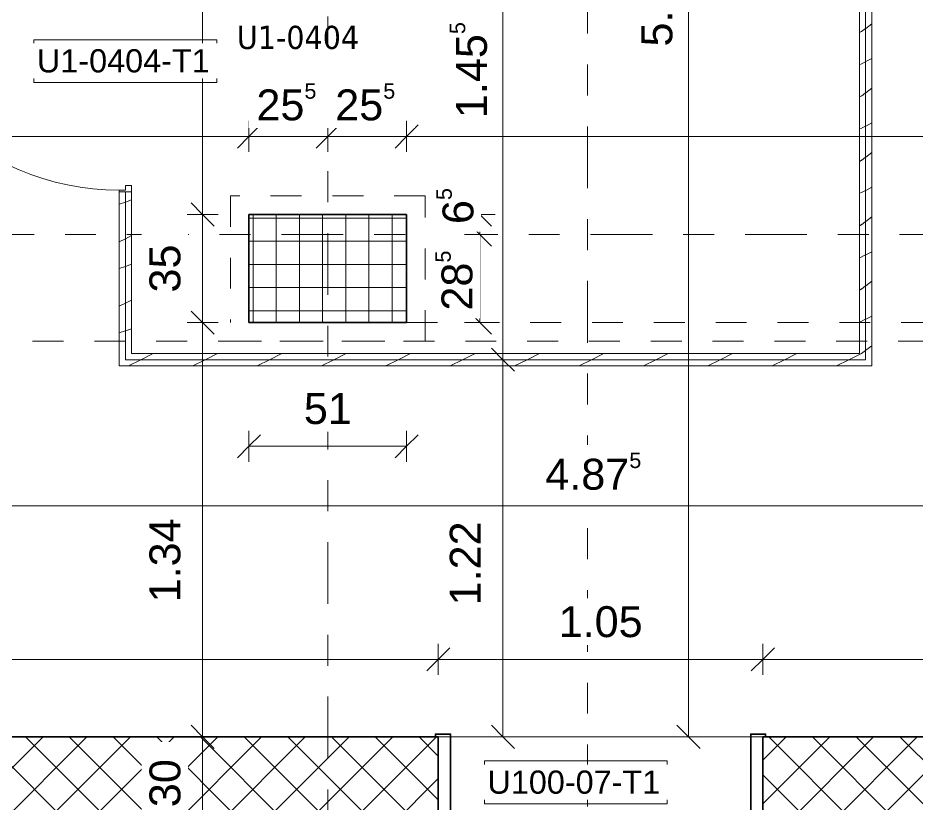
# Model space of a CAD drawing. Header units: metres. Extents: x -86 to 44, y -23 to 39.
# Drawn here: x 9.14 to 12.048, y 18.054 to 20.597 of the extents above; entities that cross this region are included whole.
import ezdxf

# ---------------------------------------------------------------- set-up
doc = ezdxf.new("R2010")
doc.units = ezdxf.units.M
for name, pattern in [('_Rasterlinie_', [0.375, 0.2, -0.05, 0.075, -0.05]), ('Grundrissdarstellung Sturz', [0.25, 0.15, -0.05, 0, -0.05]), ('Strichpunkt - Fein', [0.2, 0.1, -0.05, 0, -0.05])]:
    doc.linetypes.add(name, pattern=pattern)
for name, color, linetype, lineweight in [('A-____-____-DIMS', 7, 'Continuous', 5), ('A-____-____-DIMS-50', 7, 'Continuous', 5), ('A-AREA-____-IDEN', 7, 'Continuous', 5), ('A-DOOR-____-IDEN', 7, 'Continuous', 5), ('A-DOOR-____-OTLN', 7, 'Continuous', 9), ('A-DOOR-FRAM-MCUT', 7, 'Continuous', 9), ('A-DOOR-OPNG-OTLN', 7, 'Continuous', 9), ('A-FLOR-____-OTLN', 7, 'Continuous', 9), ('A-FLOR-____-OVHD', 7, 'Strichpunkt - Fein', 9), ('A-WALL-____-MCUT', 7, 'Continuous', 35), ('A-WALL-____-PATT', 7, 'Continuous', 35), ('A-WALL-FNSH-MCUT', 7, 'Continuous', 35), ('S-COLS-____-MCUT', 7, 'Continuous', 35), ('S-COLS-____-OTLN', 7, 'Continuous', 9), ('S-GRID-____-OTLN', 7, 'Continuous', 5)]:
    doc.layers.add(name, color=color, linetype=linetype, lineweight=lineweight)
doc.styles.add('Arial_1', font='arial.ttf', dxfattribs={"height": 0.1})
doc.styles.add('Arial_2', font='arial.ttf', dxfattribs={"height": 0.075})
doc.styles.add('Verdana_3', font='verdana.ttf', dxfattribs={"width": 0.9, "height": 0.075})
doc.dimstyles.new('Arial_2_00mm_fein_3', dxfattribs={"dimscale": 0.3048, "dimtxt": 0.102026, "dimasz": 0.246063, "dimexe": 0.164042, "dimexo": 0.0625, "dimgap": 0.123031, "dimtad": 1, "dimrnd": 0.005, "dimzin": 0, "dimdsep": 46, "dimtxsty": 'Arial_1', "dimblk1": 'OBLIQUE', "dimblk2": 'OBLIQUE', "dimsah": 1, "dimcen": 0.09, "dimazin": 0, "dimtfac": 1, "dimtdec": 4, "dimtix": 1, "dimtmove": 2, "dimatfit": 3, "dimfxl": 0.164042, "dimfxlon": 1, "dimtvp": 1, "dimtfill": 1, "dimtolj": 1, "dimtzin": 0, "dimarcsym": 2})
doc.dimstyles.new('SUB_Rohbau_fein', dxfattribs={"dimscale": 0.3048, "dimtxt": 0.102026, "dimasz": 0.246063, "dimexe": 0.164042, "dimexo": 0.0625, "dimgap": 0.123031, "dimtad": 1, "dimdec": 1, "dimlfac": 100, "dimrnd": 0.5, "dimdsep": 46, "dimtxsty": 'Arial_1', "dimblk1": 'OBLIQUE', "dimblk2": 'OBLIQUE', "dimsah": 1, "dimcen": 0.09, "dimazin": 0, "dimtfac": 1, "dimtdec": 4, "dimtix": 1, "dimtmove": 0, "dimatfit": 3, "dimfxl": 0.164042, "dimfxlon": 1, "dimtvp": 1, "dimtfill": 1, "dimtolj": 1, "dimtzin": 0, "dimarcsym": 2})
doc.dimstyles.new('SUB_Rohbau_fein_1', dxfattribs={"dimscale": 0.3048, "dimtxt": 0.102026, "dimasz": 0.246063, "dimexe": 0.164042, "dimexo": 0.0625, "dimgap": 0.123031, "dimtad": 1, "dimrnd": 0.005, "dimzin": 0, "dimdsep": 46, "dimtxsty": 'Arial_1', "dimblk1": 'OBLIQUE', "dimblk2": 'OBLIQUE', "dimsah": 1, "dimcen": 0.09, "dimazin": 0, "dimtfac": 1, "dimtdec": 4, "dimtix": 1, "dimtmove": 0, "dimatfit": 3, "dimfxl": 0.164042, "dimfxlon": 1, "dimtvp": 1, "dimtfill": 1, "dimtolj": 1, "dimtzin": 0, "dimarcsym": 2})
doc.dimstyles.new('SUB_Rohbau_fein_2', dxfattribs={"dimscale": 0.3048, "dimtxt": 0.102026, "dimasz": 0.246063, "dimexe": 0.164042, "dimexo": 0.0625, "dimgap": 0.123031, "dimtad": 1, "dimrnd": 0.005, "dimzin": 0, "dimdsep": 46, "dimtxsty": 'Arial_1', "dimblk1": 'OBLIQUE', "dimblk2": 'OBLIQUE', "dimsah": 1, "dimcen": 0.09, "dimazin": 0, "dimtfac": 1, "dimtdec": 4, "dimtix": 1, "dimtmove": 2, "dimatfit": 3, "dimfxl": 0.164042, "dimfxlon": 1, "dimtvp": 1, "dimtfill": 1, "dimtolj": 1, "dimtzin": 0, "dimarcsym": 2})
doc.dimstyles.new('SUB_Rohbau_fein_3', dxfattribs={"dimscale": 0.3048, "dimtxt": 0.102026, "dimasz": 0.246063, "dimexe": 0.164042, "dimexo": 0.0625, "dimgap": 0.123031, "dimtad": 1, "dimdec": 1, "dimlfac": 100, "dimrnd": 0.5, "dimdsep": 46, "dimtxsty": 'Arial_1', "dimblk1": 'OBLIQUE', "dimblk2": 'OBLIQUE', "dimsah": 1, "dimcen": 0.09, "dimazin": 0, "dimtfac": 1, "dimtdec": 4, "dimtix": 1, "dimtmove": 2, "dimatfit": 3, "dimfxl": 0.164042, "dimfxlon": 1, "dimtvp": 1, "dimtfill": 1, "dimtolj": 1, "dimtzin": 0, "dimarcsym": 2})
doc.dimstyles.new('SUB_Rohbau_fein_8', dxfattribs={"dimscale": 0.3048, "dimtxt": 0.102026, "dimasz": 0.246063, "dimexe": 0.164042, "dimexo": 0.0625, "dimgap": 0.123031, "dimtad": 1, "dimdec": 1, "dimlfac": 100, "dimrnd": 0.5, "dimdsep": 46, "dimtxsty": 'Arial_1', "dimblk1": 'OBLIQUE', "dimblk2": 'OBLIQUE', "dimsah": 1, "dimcen": 0.09, "dimazin": 0, "dimtfac": 1, "dimtdec": 4, "dimtix": 1, "dimtmove": 0, "dimatfit": 3, "dimfxl": 0.164042, "dimfxlon": 1, "dimtvp": 1, "dimtfill": 1, "dimtolj": 1, "dimtzin": 0, "dimarcsym": 2})
doc.dimstyles.new('SUB_Rohbau_fein_9', dxfattribs={"dimscale": 0.3048, "dimtxt": 0.102026, "dimasz": 0.246063, "dimexe": 0.164042, "dimexo": 0.0625, "dimgap": 0.123031, "dimtad": 1, "dimrnd": 0.005, "dimzin": 0, "dimdsep": 46, "dimtxsty": 'Arial_1', "dimblk1": 'OBLIQUE', "dimblk2": 'OBLIQUE', "dimsah": 1, "dimcen": 0.09, "dimazin": 0, "dimtfac": 1, "dimtdec": 4, "dimtix": 1, "dimtmove": 0, "dimatfit": 3, "dimfxl": 0.164042, "dimfxlon": 1, "dimtvp": 1, "dimtfill": 1, "dimtolj": 1, "dimtzin": 0, "dimarcsym": 2})
pattern_1 = [(216.87, (0.0833, 0.20825), (0.624749256, 0.416501116), [0.10412, -0.93712]), (206.565, (0.20825, 0.14578), (-0.20825414, -0.2082493), [0.23283, -0.23283]), (198.435, (0.20825, 0.04165), (-0.41650024, -0.20824584), [0.13171, -0.52684])]

# ---------------------------------------------------------------- blocks, each defined once
blk = doc.blocks.new('TU DF 1 - Rahmenstock - stumpf einschlagend - 800x1900 Kellerabteil-41621819--01_UG_OK_FFB_AF')
at = {"layer": 'A-DOOR-FRAM-MCUT', "color": 253, "true_color": 0x999999}
for p, q in [((-0.415, 0.02), (-0.42, 0.02)), ((-0.42, 0.02), (-0.42, -0.02)), ((-0.415, 0), (-0.415, 0.02)), ((-0.4, 0), (-0.415, 0)), ((-0.4, -0.02), (-0.4, 0)), ((0.415, 0), (0.4, 0)), ((0.4, 0), (0.4, -0.02)), ((0.42, 0.02), (0.415, 0.02)), ((0.415, 0.02), (0.415, 0)), ((0.42, -0.02), (0.42, 0.02)), ((-0.42, -0.02), (-0.4, -0.02)), ((0.4, -0.02), (0.42, -0.02))]:
    blk.add_line(p, q, dxfattribs=at)
at = {"layer": 'A-DOOR-OPNG-OTLN', "color": 253, "true_color": 0x999999}
blk.add_line((0.415, 0.02), (0.415, 0.85), dxfattribs=at)
blk.add_arc((0.415, 0.02), 0.83, 90, 180, dxfattribs=at)
blk = doc.blocks.new('TU DF 1 - Stahlzarge - stumpf einschlagend - ML - 1050 x 2140 - EI30-V87--01_UG_OK_FFB_AF')
at = {"layer": 'A-DOOR-____-OTLN', "linetype": 'Grundrissdarstellung Sturz'}
for p, q in [((-0.525, 0.15), (0.525, 0.15)), ((-0.525, -0.15), (0.525, -0.15))]:
    blk.add_line(p, q, dxfattribs=at)
at = {"layer": 'A-DOOR-FRAM-MCUT'}
for p, q in [((-0.5, 0.16), (-0.535, 0.16)), ((-0.535, 0.16), (-0.535, 0.15)), ((-0.535, 0.15), (-0.533, 0.15)), ((-0.533, 0.15), (-0.533, 0.158)), ((-0.533, 0.158), (-0.502, 0.158)), ((-0.502, 0.158), (-0.502, 0.108)), ((-0.5, 0.11), (-0.5, 0.16)), ((0.535, 0.16), (0.5, 0.16)), ((0.5, 0.16), (0.5, 0.11)), ((0.502, 0.108), (0.502, 0.158)), ((0.502, 0.158), (0.533, 0.158)), ((0.533, 0.158), (0.533, 0.15)), ((0.533, 0.15), (0.535, 0.15)), ((0.535, 0.15), (0.535, 0.16)), ((-0.502, 0.108), (-0.487, 0.108)), ((-0.485, 0.11), (-0.5, 0.11)), ((-0.487, 0.108), (-0.487, -0.158)), ((-0.485, -0.16), (-0.485, 0.11)), ((0.5, 0.11), (0.485, 0.11)), ((0.485, 0.11), (0.485, -0.16)), ((0.487, -0.158), (0.487, 0.108)), ((0.487, 0.108), (0.502, 0.108)), ((-0.533, -0.15), (-0.535, -0.15)), ((-0.535, -0.15), (-0.535, -0.16)), ((-0.535, -0.16), (-0.485, -0.16)), ((-0.533, -0.158), (-0.533, -0.15)), ((-0.487, -0.158), (-0.533, -0.158)), ((0.485, -0.16), (0.535, -0.16)), ((0.533, -0.158), (0.487, -0.158)), ((0.535, -0.15), (0.533, -0.15)), ((0.533, -0.15), (0.533, -0.158)), ((0.535, -0.16), (0.535, -0.15))]:
    blk.add_line(p, q, dxfattribs=at)
at = {"layer": 'A-DOOR-OPNG-OTLN'}
blk.add_line((0.5, 0.16), (0.5, 1.16), dxfattribs=at)
blk.add_arc((0.5, 0.16), 1, 90, 180, dxfattribs=at)
blk = doc.blocks.new('DIMBLOCK279--01_UG_OK_FFB_AF')
at = {"layer": 'A-____-____-DIMS-50'}
for p, q in [((5.727, 18.5221), (5.727, 18.5721)), ((5.727, 18.5221), (5.7645, 18.5596)), ((10.4995, 18.5221), (10.4995, 18.5721)), ((10.4995, 18.5221), (10.537, 18.5596)), ((5.727, 18.5221), (5.6895, 18.4846)), ((5.727, 18.5221), (10.4995, 18.5221)), ((5.727, 18.5221), (5.727, 18.4721)), ((10.4995, 18.5221), (10.462, 18.4846)), ((10.4995, 18.5221), (10.4995, 18.4721))]:
    blk.add_line(p, q, dxfattribs=at)
at = {"layer": 'A-____-____-DIMS-50', "color": 0, "insert": (7.9515, 18.6942), "char_height": 0.1, "width": 0.388091, "attachment_point": 1, "line_spacing_factor": 0.941778, "style": 'Arial_1', "bg_fill": 3, "box_fill_scale": 1.25, "bg_fill_color": 256, "bg_fill_true_color": 13158600, "bg_fill_transparency": 0}
blk.add_mtext('4.77\\A2\\H0.5x;\\S5^  ;\\H2x;', dxfattribs=at)
blk = doc.blocks.new('_Oblique')
at = {"color": 0, "linetype": 'ByBlock', "lineweight": -2}
blk.add_line((-0.5, -0.5), (0.5, 0.5), dxfattribs=at)
blk = doc.blocks.new('DIMBLOCK280--01_UG_OK_FFB_AF')
at = {"layer": 'A-____-____-DIMS-50'}
for p, q in [((10.4995, 18.5221), (10.4995, 18.5721)), ((10.4995, 18.5221), (10.537, 18.5596)), ((11.5495, 18.5221), (11.5495, 18.5721)), ((11.5495, 18.5221), (11.587, 18.5596)), ((10.4995, 18.5221), (10.462, 18.4846)), ((10.4995, 18.5221), (11.5495, 18.5221)), ((10.4995, 18.5221), (10.4995, 18.4721)), ((11.5495, 18.5221), (11.512, 18.4846)), ((11.5495, 18.5221), (11.5495, 18.4721))]:
    blk.add_line(p, q, dxfattribs=at)
at = {"layer": 'A-____-____-DIMS-50', "color": 0, "insert": (10.8888, 18.6942), "char_height": 0.1, "width": 0.325653, "attachment_point": 1, "line_spacing_factor": 0.941778, "style": 'Arial_1', "bg_fill": 3, "box_fill_scale": 1.25, "bg_fill_color": 256, "bg_fill_true_color": 13158600, "bg_fill_transparency": 0}
blk.add_mtext('1.05', dxfattribs=at)
blk = doc.blocks.new('DIMBLOCK281--01_UG_OK_FFB_AF')
at = {"layer": 'A-____-____-DIMS-50'}
for p, q in [((11.5495, 18.5221), (11.5495, 18.5721)), ((11.5495, 18.5221), (11.587, 18.5596)), ((16.322, 18.5221), (16.322, 18.5721)), ((16.322, 18.5221), (16.3595, 18.5596)), ((11.5495, 18.5221), (11.512, 18.4846)), ((11.5495, 18.5221), (16.322, 18.5221)), ((11.5495, 18.5221), (11.5495, 18.4721)), ((16.322, 18.5221), (16.2845, 18.4846)), ((16.322, 18.5221), (16.322, 18.4721))]:
    blk.add_line(p, q, dxfattribs=at)
at = {"layer": 'A-____-____-DIMS-50', "color": 0, "insert": (13.774, 18.6942), "char_height": 0.1, "width": 0.388091, "attachment_point": 1, "line_spacing_factor": 0.941778, "style": 'Arial_1', "bg_fill": 3, "box_fill_scale": 1.25, "bg_fill_color": 256, "bg_fill_true_color": 13158600, "bg_fill_transparency": 0}
blk.add_mtext('4.77\\A2\\H0.5x;\\S5^  ;\\H2x;', dxfattribs=at)
blk = doc.blocks.new('DIMBLOCK348--01_UG_OK_FFB_AF')
at = {"layer": 'A-____-____-DIMS-50'}
for p, q in [((11.3087, 23.3666), (11.2712, 23.4041)), ((11.3087, 23.3666), (11.2587, 23.3666)), ((11.3087, 23.3666), (11.3087, 18.2716)), ((11.3087, 23.3666), (11.3462, 23.3291)), ((11.3087, 23.3666), (11.3587, 23.3666)), ((11.3087, 18.2716), (11.2712, 18.3091)), ((11.3087, 18.2716), (11.2587, 18.2716)), ((11.3087, 18.2716), (11.3462, 18.2341)), ((11.3087, 18.2716), (11.3587, 18.2716))]:
    blk.add_line(p, q, dxfattribs=at)
at = {"layer": 'A-____-____-DIMS-50', "color": 0, "insert": (11.1367, 20.5049), "char_height": 0.1, "width": 0.388091, "attachment_point": 1, "rotation": 90, "line_spacing_factor": 0.941778, "style": 'Arial_1', "bg_fill": 3, "box_fill_scale": 1.25, "bg_fill_color": 256, "bg_fill_true_color": 13158600, "bg_fill_transparency": 0}
blk.add_mtext('5.09\\A2\\H0.5x;\\S5^  ;\\H2x;', dxfattribs=at)
blk = doc.blocks.new('DIMBLOCK349--01_UG_OK_FFB_AF')
at = {"layer": 'A-____-____-DIMS-50'}
for p, q in [((5.727, 20.2141), (5.727, 20.2641)), ((5.727, 20.2141), (5.7645, 20.2516)), ((9.887, 20.2141), (9.887, 20.2641)), ((9.887, 20.2141), (9.9245, 20.2516)), ((5.727, 20.2141), (5.6895, 20.1766)), ((5.727, 20.2141), (9.887, 20.2141)), ((5.727, 20.2141), (5.727, 20.1641)), ((9.887, 20.2141), (9.8495, 20.1766)), ((9.887, 20.2141), (9.887, 20.1641))]:
    blk.add_line(p, q, dxfattribs=at)
at = {"layer": 'A-____-____-DIMS-50', "color": 0, "insert": (7.8217, 20.3861), "char_height": 0.1, "width": 0.325653, "attachment_point": 1, "line_spacing_factor": 0.941778, "style": 'Arial_1', "bg_fill": 3, "box_fill_scale": 1.25, "bg_fill_color": 256, "bg_fill_true_color": 13158600, "bg_fill_transparency": 0}
blk.add_mtext('4.16', dxfattribs=at)
blk = doc.blocks.new('DIMBLOCK350--01_UG_OK_FFB_AF')
at = {"layer": 'A-____-____-DIMS-50'}
for p, q in [((9.887, 20.2141), (9.887, 20.2641)), ((9.887, 20.2141), (9.9245, 20.2516)), ((10.142, 20.2141), (10.142, 20.2641)), ((10.142, 20.2141), (10.1795, 20.2516)), ((9.887, 20.2141), (9.8495, 20.1766)), ((9.887, 20.2141), (10.142, 20.2141)), ((9.887, 20.2141), (9.887, 20.1641)), ((10.142, 20.2141), (10.1045, 20.1766)), ((10.142, 20.2141), (10.142, 20.1641))]:
    blk.add_line(p, q, dxfattribs=at)
at = {"layer": 'A-____-____-DIMS-50', "color": 0, "insert": (9.9109, 20.3861), "char_height": 0.1, "width": 0.248525, "attachment_point": 1, "line_spacing_factor": 0.941778, "style": 'Arial_1', "bg_fill": 3, "box_fill_scale": 1.25, "bg_fill_color": 256, "bg_fill_true_color": 13158600, "bg_fill_transparency": 0}
blk.add_mtext('25\\A2\\H0.5x;\\S5^  ;\\H2x;', dxfattribs=at)
blk = doc.blocks.new('DIMBLOCK351--01_UG_OK_FFB_AF')
at = {"layer": 'A-____-____-DIMS-50'}
for p, q in [((10.142, 20.2141), (10.142, 20.2641)), ((10.142, 20.2141), (10.1795, 20.2516)), ((10.397, 20.2141), (10.397, 20.2641)), ((10.397, 20.2141), (10.4345, 20.2516)), ((10.142, 20.2141), (10.1045, 20.1766)), ((10.142, 20.2141), (10.397, 20.2141)), ((10.142, 20.2141), (10.142, 20.1641)), ((10.397, 20.2141), (10.3595, 20.1766)), ((10.397, 20.2141), (10.397, 20.1641))]:
    blk.add_line(p, q, dxfattribs=at)
at = {"layer": 'A-____-____-DIMS-50', "color": 0, "insert": (10.1659, 20.3861), "char_height": 0.1, "width": 0.248525, "attachment_point": 1, "line_spacing_factor": 0.941778, "style": 'Arial_1', "bg_fill": 3, "box_fill_scale": 1.25, "bg_fill_color": 256, "bg_fill_true_color": 13158600, "bg_fill_transparency": 0}
blk.add_mtext('25\\A2\\H0.5x;\\S5^  ;\\H2x;', dxfattribs=at)
blk = doc.blocks.new('DIMBLOCK352--01_UG_OK_FFB_AF')
at = {"layer": 'A-____-____-DIMS-50'}
for p, q in [((10.397, 20.2141), (10.397, 20.2641)), ((10.397, 20.2141), (10.4345, 20.2516)), ((14.487, 20.2141), (14.487, 20.2641)), ((14.487, 20.2141), (14.5245, 20.2516)), ((10.397, 20.2141), (10.3595, 20.1766)), ((10.397, 20.2141), (14.487, 20.2141)), ((10.397, 20.2141), (10.397, 20.1641)), ((14.487, 20.2141), (14.4495, 20.1766)), ((14.487, 20.2141), (14.487, 20.1641))]:
    blk.add_line(p, q, dxfattribs=at)
at = {"layer": 'A-____-____-DIMS-50', "color": 0, "insert": (12.3063, 20.3861), "char_height": 0.1, "width": 0.325653, "attachment_point": 1, "line_spacing_factor": 0.941778, "style": 'Arial_1', "bg_fill": 3, "box_fill_scale": 1.25, "bg_fill_color": 256, "bg_fill_true_color": 13158600, "bg_fill_transparency": 0}
blk.add_mtext('4.09', dxfattribs=at)
blk = doc.blocks.new('DIMBLOCK1581--01_UG_OK_FFB_AF')
at = {"layer": 'A-____-____-DIMS-50'}
for p, q in [((10.7087, 20.9453), (10.6712, 20.9828)), ((10.7087, 20.9453), (10.6587, 20.9453)), ((10.7087, 20.9453), (10.7087, 19.4916)), ((10.7087, 20.9453), (10.7462, 20.9078)), ((10.7087, 20.9453), (10.7587, 20.9453)), ((10.7087, 19.4916), (10.6712, 19.5291)), ((10.7087, 19.4916), (10.6587, 19.4916)), ((10.7087, 19.4916), (10.7462, 19.4541)), ((10.7087, 19.4916), (10.7587, 19.4916))]:
    blk.add_line(p, q, dxfattribs=at)
at = {"layer": 'A-____-____-DIMS-50', "color": 0, "insert": (10.5367, 20.2732), "char_height": 0.1, "width": 0.388091, "attachment_point": 1, "rotation": 90, "line_spacing_factor": 0.941778, "style": 'Arial_1', "bg_fill": 3, "box_fill_scale": 1.25, "bg_fill_color": 256, "bg_fill_true_color": 13158600, "bg_fill_transparency": 0}
blk.add_mtext('1.45\\A2\\H0.5x;\\S5^  ;\\H2x;', dxfattribs=at)
blk = doc.blocks.new('DIMBLOCK1582--01_UG_OK_FFB_AF')
at = {"layer": 'A-____-____-DIMS-50'}
for p, q in [((10.7087, 19.4916), (10.6712, 19.5291)), ((10.7087, 19.4916), (10.6587, 19.4916)), ((10.7087, 19.4916), (10.7087, 18.2716)), ((10.7087, 19.4916), (10.7462, 19.4541)), ((10.7087, 19.4916), (10.7587, 19.4916)), ((10.7087, 18.2716), (10.6712, 18.3091)), ((10.7087, 18.2716), (10.6587, 18.2716)), ((10.7087, 18.2716), (10.7462, 18.2341)), ((10.7087, 18.2716), (10.7587, 18.2716))]:
    blk.add_line(p, q, dxfattribs=at)
at = {"layer": 'A-____-____-DIMS-50', "color": 0, "insert": (10.5367, 18.6967), "char_height": 0.1, "width": 0.325653, "attachment_point": 1, "rotation": 90, "line_spacing_factor": 0.941778, "style": 'Arial_1', "bg_fill": 3, "box_fill_scale": 1.25, "bg_fill_color": 256, "bg_fill_true_color": 13158600, "bg_fill_transparency": 0}
blk.add_mtext('1.22', dxfattribs=at)
blk = doc.blocks.new('DIMBLOCK1586--01_UG_OK_FFB_AF')
at = {"layer": 'A-____-____-DIMS-50'}
for p, q in [((9.737, 18.2716), (9.6995, 18.3091)), ((9.737, 18.2716), (9.687, 18.2716)), ((9.737, 17.9716), (9.737, 18.2716)), ((9.737, 18.2716), (9.7745, 18.2341)), ((9.737, 18.2716), (9.787, 18.2716)), ((9.737, 17.9716), (9.6995, 18.0091)), ((9.737, 17.9716), (9.687, 17.9716)), ((9.737, 17.9716), (9.7745, 17.9341)), ((9.737, 17.9716), (9.787, 17.9716))]:
    blk.add_line(p, q, dxfattribs=at)
at = {"layer": 'A-____-____-DIMS-50', "color": 0, "insert": (9.565, 18.044), "char_height": 0.1, "width": 0.186088, "attachment_point": 1, "rotation": 90, "line_spacing_factor": 0.941778, "style": 'Arial_1', "bg_fill": 3, "box_fill_scale": 1.25, "bg_fill_color": 256, "bg_fill_true_color": 13158600, "bg_fill_transparency": 0}
blk.add_mtext('30', dxfattribs=at)
blk = doc.blocks.new('DIMBLOCK1587--01_UG_OK_FFB_AF')
at = {"layer": 'A-____-____-DIMS-50'}
for p, q in [((9.737, 19.6116), (9.6995, 19.6491)), ((9.737, 19.6116), (9.687, 19.6116)), ((9.737, 18.2716), (9.737, 19.6116)), ((9.737, 19.6116), (9.7745, 19.5741)), ((9.737, 19.6116), (9.787, 19.6116)), ((9.737, 18.2716), (9.6995, 18.3091)), ((9.737, 18.2716), (9.687, 18.2716)), ((9.737, 18.2716), (9.7745, 18.2341)), ((9.737, 18.2716), (9.787, 18.2716))]:
    blk.add_line(p, q, dxfattribs=at)
at = {"layer": 'A-____-____-DIMS-50', "color": 0, "insert": (9.565, 18.7065), "char_height": 0.1, "width": 0.325653, "attachment_point": 1, "rotation": 90, "line_spacing_factor": 0.941778, "style": 'Arial_1', "bg_fill": 3, "box_fill_scale": 1.25, "bg_fill_color": 256, "bg_fill_true_color": 13158600, "bg_fill_transparency": 0}
blk.add_mtext('1.34', dxfattribs=at)
blk = doc.blocks.new('DIMBLOCK1588--01_UG_OK_FFB_AF')
at = {"layer": 'A-____-____-DIMS-50'}
for p, q in [((9.737, 19.9616), (9.6995, 19.9991)), ((9.737, 19.9616), (9.687, 19.9616)), ((9.737, 19.6116), (9.737, 19.9616)), ((9.737, 19.9616), (9.7745, 19.9241)), ((9.737, 19.9616), (9.787, 19.9616)), ((9.737, 19.6116), (9.6995, 19.6491)), ((9.737, 19.6116), (9.687, 19.6116)), ((9.737, 19.6116), (9.7745, 19.5741)), ((9.737, 19.6116), (9.787, 19.6116))]:
    blk.add_line(p, q, dxfattribs=at)
at = {"layer": 'A-____-____-DIMS-50', "color": 0, "insert": (9.565, 19.709), "char_height": 0.1, "width": 0.186088, "attachment_point": 1, "rotation": 90, "line_spacing_factor": 0.941778, "style": 'Arial_1', "bg_fill": 3, "box_fill_scale": 1.25, "bg_fill_color": 256, "bg_fill_true_color": 13158600, "bg_fill_transparency": 0}
blk.add_mtext('35', dxfattribs=at)
blk = doc.blocks.new('DIMBLOCK1589--01_UG_OK_FFB_AF')
at = {"layer": 'A-____-____-DIMS-50'}
for p, q in [((9.737, 31.1016), (9.6995, 31.1391)), ((9.737, 31.1016), (9.687, 31.1016)), ((9.737, 19.9616), (9.737, 31.1016)), ((9.737, 31.1016), (9.7745, 31.0641)), ((9.737, 31.1016), (9.787, 31.1016)), ((9.737, 19.9616), (9.6995, 19.9991)), ((9.737, 19.9616), (9.687, 19.9616)), ((9.737, 19.9616), (9.7745, 19.9241)), ((9.737, 19.9616), (9.787, 19.9616))]:
    blk.add_line(p, q, dxfattribs=at)
at = {"layer": 'A-____-____-DIMS-50', "color": 0, "insert": (9.565, 25.3571), "char_height": 0.1, "width": 0.418697, "attachment_point": 1, "rotation": 90, "line_spacing_factor": 0.941778, "style": 'Arial_1', "bg_fill": 3, "box_fill_scale": 1.25, "bg_fill_color": 256, "bg_fill_true_color": 13158600, "bg_fill_transparency": 0}
blk.add_mtext('11.14', dxfattribs=at)
blk = doc.blocks.new('DIMBLOCK1609--01_UG_OK_FFB_AF')
at = {"layer": 'A-____-____-DIMS-50'}
for p, q in [((8.247, 19.0192), (8.247, 19.0692)), ((8.247, 19.0192), (8.2845, 19.0567)), ((13.122, 19.0192), (13.122, 19.0692)), ((13.122, 19.0192), (13.1595, 19.0567)), ((8.247, 19.0192), (8.2095, 18.9817)), ((13.122, 19.0192), (8.247, 19.0192)), ((8.247, 19.0192), (8.247, 18.9692)), ((13.122, 19.0192), (13.0845, 18.9817)), ((13.122, 19.0192), (13.122, 18.9692))]:
    blk.add_line(p, q, dxfattribs=at)
at = {"layer": 'A-____-____-DIMS-50', "color": 0, "insert": (10.8455, 19.1912), "char_height": 0.1, "width": 0.388091, "attachment_point": 1, "line_spacing_factor": 0.941778, "style": 'Arial_1', "bg_fill": 3, "box_fill_scale": 1.25, "bg_fill_color": 256, "bg_fill_true_color": 13158600, "bg_fill_transparency": 0}
blk.add_mtext('4.87\\A2\\H0.5x;\\S5^  ;\\H2x;', dxfattribs=at)
blk = doc.blocks.new('DIMBLOCK1964--01_UG_OK_FFB_AF')
at = {"layer": 'A-____-____-DIMS-50'}
for p, q in [((9.887, 19.2116), (9.887, 19.2616)), ((10.397, 19.2116), (10.397, 19.2616)), ((9.887, 19.2116), (9.9245, 19.2491)), ((10.397, 19.2116), (10.4345, 19.2491)), ((9.887, 19.2116), (9.8495, 19.1741)), ((9.887, 19.2116), (10.397, 19.2116)), ((9.887, 19.2116), (9.887, 19.1616)), ((10.397, 19.2116), (10.3595, 19.1741)), ((10.397, 19.2116), (10.397, 19.1616))]:
    blk.add_line(p, q, dxfattribs=at)
at = {"layer": 'A-____-____-DIMS-50', "color": 0, "insert": (10.0644, 19.3836), "char_height": 0.1, "width": 0.186088, "attachment_point": 1, "line_spacing_factor": 0.941778, "style": 'Arial_1', "bg_fill": 3, "box_fill_scale": 1.25, "bg_fill_color": 256, "bg_fill_true_color": 13158600, "bg_fill_transparency": 0}
blk.add_mtext('51', dxfattribs=at)
blk = doc.blocks.new('DIMBLOCK1965--01_UG_OK_FFB_AF')
at = {"layer": 'A-____-____-DIMS-50'}
for p, q in [((10.6337, 19.8966), (10.5962, 19.9341)), ((10.6337, 19.8966), (10.5837, 19.8966)), ((10.6337, 19.6116), (10.6337, 19.8966)), ((10.6337, 19.8966), (10.6712, 19.8591)), ((10.6337, 19.8966), (10.6837, 19.8966)), ((10.6337, 19.6116), (10.5962, 19.6491)), ((10.6337, 19.6116), (10.5837, 19.6116)), ((10.6337, 19.6116), (10.6712, 19.5741)), ((10.6337, 19.6116), (10.6837, 19.6116))]:
    blk.add_line(p, q, dxfattribs=at)
at = {"layer": 'A-____-____-DIMS-50', "color": 0, "insert": (10.4898, 19.6505), "char_height": 0.1, "width": 0.248525, "attachment_point": 1, "rotation": 90, "line_spacing_factor": 0.941778, "style": 'Arial_1', "bg_fill": 3, "box_fill_scale": 1.25, "bg_fill_color": 256, "bg_fill_true_color": 13158600, "bg_fill_transparency": 0}
blk.add_mtext('28\\A2\\H0.5x;\\S5^  ;\\H2x;', dxfattribs=at)
blk = doc.blocks.new('DIMBLOCK1966--01_UG_OK_FFB_AF')
at = {"layer": 'A-____-____-DIMS-50'}
for p, q in [((10.6337, 19.9616), (10.5962, 19.9991)), ((10.6337, 19.9616), (10.5837, 19.9616)), ((10.6337, 19.8966), (10.6337, 19.9616)), ((10.6337, 19.9616), (10.6712, 19.9241)), ((10.6337, 19.9616), (10.6837, 19.9616)), ((10.6337, 19.8966), (10.5962, 19.9341)), ((10.6337, 19.8966), (10.5837, 19.8966)), ((10.6337, 19.8966), (10.6712, 19.8591)), ((10.6337, 19.8966), (10.6837, 19.8966))]:
    blk.add_line(p, q, dxfattribs=at)
at = {"layer": 'A-____-____-DIMS-50', "color": 0, "insert": (10.4931, 19.9304), "char_height": 0.1, "width": 0.155481, "attachment_point": 1, "rotation": 90, "line_spacing_factor": 0.941778, "style": 'Arial_1', "bg_fill": 3, "box_fill_scale": 1.25, "bg_fill_color": 256, "bg_fill_true_color": 13158600, "bg_fill_transparency": 0}
blk.add_mtext('6\\A2\\H0.5x;\\S5^  ;\\H2x;', dxfattribs=at)

msp = doc.modelspace()

# ---------------------------------------------------------------- hatches: boundary and pattern name
at = {"layer": 'A-WALL-____-PATT', "lineweight": 9, "true_color": 0xc3b7ad}
h = msp.add_hatch(dxfattribs=at)
h.set_pattern_fill('FP_4', color=9, style=0, pattern_type=2)
h.set_pattern_definition(pattern_1)
h.paths.add_polyline_path([(9.487, 19.4716), (9.487, 20.0353), (9.467, 20.0353), (9.467, 19.4716)])
h.paths.add_polyline_path([(9.487, 20.8753), (9.487, 21.4891), (9.467, 21.4891), (9.467, 20.8753)])
h.paths.add_polyline_path([(9.467, 22.3291), (9.487, 22.3291), (9.487, 22.9428), (9.467, 22.9428), (9.467, 22.3791)])
h.paths.add_polyline_path([(9.487, 23.7828), (9.487, 24.3966), (9.467, 24.3966), (9.467, 23.7828)])
h.paths.add_polyline_path([(9.467, 25.2366), (9.487, 25.2366), (9.487, 25.8503), (9.467, 25.8503), (9.467, 25.3066)])
h.paths.add_polyline_path([(9.467, 26.6903), (9.487, 26.6903), (9.487, 27.3041), (9.467, 27.3041), (9.467, 26.7403)])
h.paths.add_polyline_path([(9.467, 28.1441), (9.487, 28.1441), (9.487, 28.7578), (9.467, 28.7578), (9.467, 28.2141)])
h.paths.add_polyline_path([(9.487, 29.5978), (9.487, 30.2116), (9.467, 30.2116), (9.467, 29.5978)])
h.paths.add_polyline_path([(9.467, 31.0516), (9.487, 31.0516), (9.487, 31.1016), (9.467, 31.1016), (9.467, 31.0524)])
h = msp.add_hatch(dxfattribs=at)
h.set_pattern_fill('FP_4', color=9, style=0, pattern_type=2)
h.set_pattern_definition(pattern_1)
h.paths.add_polyline_path([(9.487, 19.4916), (9.507, 19.4916), (9.507, 20.0353), (9.487, 20.0353), (9.487, 19.5116)])
h.paths.add_polyline_path([(9.487, 20.8753), (9.507, 20.8753), (9.507, 21.4891), (9.487, 21.4891), (9.487, 20.9253)])
h.paths.add_polyline_path([(9.507, 22.3291), (9.507, 22.9428), (9.487, 22.9428), (9.487, 22.3291)])
h.paths.add_polyline_path([(9.487, 23.7828), (9.507, 23.7828), (9.507, 24.3966), (9.487, 24.3966), (9.487, 23.8328)])
h.paths.add_polyline_path([(9.487, 25.2366), (9.507, 25.2366), (9.507, 25.8503), (9.487, 25.8503), (9.487, 25.3066)])
h.paths.add_polyline_path([(9.487, 26.6903), (9.507, 26.6903), (9.507, 27.3041), (9.487, 27.3041), (9.487, 26.7403)])
h.paths.add_polyline_path([(9.507, 28.1441), (9.507, 28.7578), (9.487, 28.7578), (9.487, 28.1441)])
h.paths.add_polyline_path([(9.507, 29.5978), (9.507, 30.2116), (9.487, 30.2116), (9.487, 29.5978)])
h.paths.add_polyline_path([(9.507, 31.0516), (9.507, 31.1016), (9.487, 31.1012), (9.487, 31.0516)])
h = msp.add_hatch(dxfattribs=at)
h.set_pattern_fill('FP_4', color=9, style=0, pattern_type=2)
h.set_pattern_definition(pattern_1)
h.paths.add_polyline_path([(11.862, 19.4916), (11.882, 19.4916), (11.882, 23.3666), (11.862, 23.3666), (11.862, 19.5116)])
h.paths.add_polyline_path([(11.882, 27.2916), (11.882, 31.1016), (11.862, 31.1016), (11.862, 27.2916)])
h = msp.add_hatch(dxfattribs=at)
h.set_pattern_fill('FP_4', color=9, style=0, pattern_type=2)
h.set_pattern_definition(pattern_1)
h.paths.add_polyline_path([(11.8823, 19.4716), (11.902, 19.4716), (11.902, 23.3666), (11.882, 23.3666), (11.8823, 19.4716)])
h.paths.add_polyline_path([(11.882, 27.2916), (11.902, 27.2916), (11.902, 31.1016), (11.882, 31.1016), (11.882, 27.4792)])
h = msp.add_hatch(dxfattribs=at)
h.set_pattern_fill('FP_4', color=9, style=0, pattern_type=2)
h.set_pattern_definition(pattern_1)
h.paths.add_polyline_path([(11.016, 19.4716), (11.882, 19.4716), (11.882, 19.4916), (9.487, 19.4916), (9.487, 19.4716), (10.397, 19.4716)])
h = msp.add_hatch(dxfattribs=at)
h.set_pattern_fill('FP_4', color=9, style=0, pattern_type=2)
h.set_pattern_definition(pattern_1)
h.paths.add_polyline_path([(9.887, 19.4916), (11.862, 19.4916), (11.862, 19.5116), (9.507, 19.5116), (9.507, 19.4916), (9.5144, 19.4916)])
at = {"layer": 'A-WALL-____-PATT', "lineweight": 9}
h = msp.add_hatch(dxfattribs=at)
h.set_pattern_fill('FP_1', color=256, style=0, pattern_type=2)
h.set_pattern_definition([(45, (0, 0), (-0.07071068, 0.07071068), []), (135, (0, 0), (-0.07071068, -0.07071068), [])])
h.paths.add_polyline_path([(16.322, 17.9716), (16.322, 18.2716), (11.5495, 18.2716), (11.5495, 17.9716), (15.4292, 17.9716)])
h.paths.add_polyline_path([(5.727, 17.9716), (10.4995, 17.9716), (10.4995, 18.2716), (5.727, 18.2716)])
at = {"layer": 'S-COLS-____-OTLN'}
h = msp.add_hatch(dxfattribs=at)
h.set_pattern_fill('FP_2', color=256, style=0, pattern_type=2)
h.set_pattern_definition([(0, (0, 0), (0, 0.075), []), (90, (0, 0), (-0.075, 5e-18), [])])
h.paths.add_polyline_path([(10.397, 19.6116), (10.397, 19.9616), (9.887, 19.9616), (9.887, 19.6116)])

# ---------------------------------------------------------------- linework, layer by layer
at = {"layer": 'A-DOOR-____-IDEN', "flags": 128}
msp.add_lwpolyline([(10.6484, 18.1934), (11.2404, 18.1934), (11.2404, 18.0544), (10.6484, 18.0544)], close=True, dxfattribs=at)
at = {"layer": 'A-FLOR-____-OTLN'}
for p, q in [((10.4995, 18.2716), (10.5375, 18.2716)), ((10.5394, 18.2716), (11.5096, 18.2716)), ((11.5115, 18.2716), (11.5495, 18.2716))]:
    msp.add_line(p, q, dxfattribs=at)
at = {"layer": 'A-FLOR-____-OVHD'}
for p, q in [((10.457, 20.0216), (9.827, 20.0216)), ((9.827, 20.0216), (9.827, 19.6116)), ((10.457, 19.5516), (10.457, 20.0216)), ((10.397, 19.6116), (14.487, 19.6116)), ((5.787, 19.5516), (14.427, 19.5516)), ((9.827, 19.5516), (10.457, 19.5516))]:
    msp.add_line(p, q, dxfattribs=at)
at = {"layer": 'A-WALL-____-MCUT', "color": 253, "lineweight": 9, "true_color": 0x999999}
for p, q in [((11.882, 19.4916), (11.882, 23.3666)), ((9.487, 19.4916), (9.487, 20.0353)), ((11.882, 19.4916), (9.487, 19.4916))]:
    msp.add_line(p, q, dxfattribs=at)
at = {"layer": 'A-WALL-____-MCUT'}
for p, q in [((10.4995, 18.2716), (5.727, 18.2716)), ((10.4995, 17.9716), (10.4995, 18.2716)), ((16.322, 18.2716), (11.5495, 18.2716)), ((11.5495, 18.2716), (11.5495, 17.9716))]:
    msp.add_line(p, q, dxfattribs=at)
at = {"layer": 'A-WALL-FNSH-MCUT', "color": 253, "lineweight": 9, "true_color": 0x999999}
for p, q in [((11.902, 19.4716), (11.902, 23.3666)), ((11.862, 20.9253), (11.862, 19.5116)), ((9.467, 20.0353), (9.467, 19.4716)), ((9.507, 20.0353), (9.467, 20.0353)), ((9.507, 19.5116), (9.507, 20.0353)), ((11.862, 19.5116), (9.507, 19.5116)), ((9.467, 19.4716), (11.902, 19.4716))]:
    msp.add_line(p, q, dxfattribs=at)
at = {"layer": 'S-COLS-____-MCUT'}
for p, q in [((9.887, 19.9616), (9.887, 19.6116)), ((10.397, 19.9616), (9.887, 19.9616)), ((10.397, 19.6116), (10.397, 19.9616)), ((9.887, 19.6116), (10.397, 19.6116))]:
    msp.add_line(p, q, dxfattribs=at)
at = {"layer": 'S-GRID-____-OTLN', "color": 8, "linetype": '_Rasterlinie_', "true_color": 0x808080}
for p, q in [((10.142, 35.9016), (10.142, 15.5711)), ((10.982, -3.9534), (10.982, 34.9016)), ((-33.508, 19.8966), (28.7515, 19.8966))]:
    msp.add_line(p, q, dxfattribs=at)

# ---------------------------------------------------------------- block references
at = {"layer": 'A-DOOR-____-OTLN', "color": 253, "true_color": 0x999999, "rotation": 89.99999999999991}
msp.add_blockref('TU DF 1 - Rahmenstock - stumpf einschlagend - 800x1900 Kellerabteil-41621819--01_UG_OK_FFB_AF', (9.487, 20.4553), dxfattribs=at)
at = {"layer": 'A-DOOR-____-OTLN', "rotation": 180}
msp.add_blockref('TU DF 1 - Stahlzarge - stumpf einschlagend - ML - 1050 x 2140 - EI30-V87--01_UG_OK_FFB_AF', (11.0245, 18.1216), dxfattribs=at)

# ---------------------------------------------------------------- texts
at = {"layer": 'A-AREA-____-IDEN', "color": 8, "true_color": 0x808080, "insert": (9.8476, 20.572), "char_height": 0.075, "width": 0.497848, "attachment_point": 1, "style": 'Verdana_3'}
msp.add_mtext('U1-0404', dxfattribs=at)

# ---------------------------------------------------------------- next in the draw order: texts
at = {"layer": 'A-DOOR-____-IDEN', "insert": (10.6584, 18.1625), "char_height": 0.075, "width": 0.689451, "attachment_point": 1, "style": 'Arial_2', "bg_fill": 3, "box_fill_scale": 1.25, "bg_fill_color": 256, "bg_fill_true_color": 13158600, "bg_fill_transparency": 0}
msp.add_mtext('U100-07-T1', dxfattribs=at)

# ---------------------------------------------------------------- next in the draw order: dimensions: what is measured, and where the dimension line sits
at = {"layer": 'A-____-____-DIMS'}
dim = msp.add_linear_dim(base=(9.887, 20.2141), p1=(5.727, 20.2641), p2=(9.887, 20.1641), dimstyle='SUB_Rohbau_fein_2', override={"dimpost": '<>', "dimfxl": 4.161202}, dxfattribs=at)
dim.commit()
dim.dimension.update_dxf_attribs({"geometry": 'DIMBLOCK349--01_UG_OK_FFB_AF', "text_midpoint": (7.9845, 20.3194), "dimtype": 160})
dim = msp.add_linear_dim(base=(10.4995, 18.5221), p1=(5.727, 18.5721), p2=(10.4995, 18.4721), text='\\A1;4.77\\Q;{\\A1;{\\H0.5x;\\S5^ ;}}', dimstyle='SUB_Rohbau_fein_1', override={"dimpost": '<>', "dimfxl": 4.773548}, dxfattribs=at)
dim.commit()
dim.dimension.update_dxf_attribs({"geometry": 'DIMBLOCK279--01_UG_OK_FFB_AF', "text_midpoint": (8.1132, 18.6096)})
dim = msp.add_linear_dim(base=(9.737, 18.2716), p1=(9.687, 17.9716), p2=(9.687, 18.2716), angle=90, dimstyle='SUB_Rohbau_fein_8', override={"dimpost": '<>', "dimfxl": 0.3}, dxfattribs=at)
dim.commit()
dim.dimension.update_dxf_attribs({"geometry": 'DIMBLOCK1586--01_UG_OK_FFB_AF', "text_midpoint": (9.6484, 18.1216)})

# ---------------------------------------------------------------- next in the draw order: dimensions: what is measured, and where the dimension line sits
dim = msp.add_linear_dim(base=(10.142, 20.2141), p1=(9.887, 20.1641), p2=(10.142, 20.2641), text='\\A1;25\\Q;{\\A1;{\\H0.5x;\\S5^ ;}}', dimstyle='SUB_Rohbau_fein', override={"dimpost": '<>', "dimfxl": 0.273907}, dxfattribs=at)
dim.commit()
dim.dimension.update_dxf_attribs({"geometry": 'DIMBLOCK350--01_UG_OK_FFB_AF', "text_midpoint": (10.0145, 20.3026)})
dim = msp.add_linear_dim(base=(9.737, 19.6116), p1=(9.687, 18.2716), p2=(9.787, 19.6116), angle=90, dimstyle='SUB_Rohbau_fein_2', override={"dimpost": '<>', "dimfxl": 1.343726}, dxfattribs=at)
dim.commit()
dim.dimension.update_dxf_attribs({"geometry": 'DIMBLOCK1587--01_UG_OK_FFB_AF', "text_midpoint": (9.6316, 18.8693), "dimtype": 160, "text_rotation": 90})
dim = msp.add_linear_dim(base=(11.5495, 18.5221), p1=(10.4995, 18.4721), p2=(11.5495, 18.4721), dimstyle='SUB_Rohbau_fein_1', override={"dimpost": '<>', "dimfxl": 1.05}, dxfattribs=at)
dim.commit()
dim.dimension.update_dxf_attribs({"geometry": 'DIMBLOCK280--01_UG_OK_FFB_AF', "text_midpoint": (11.0245, 18.6107)})

# ---------------------------------------------------------------- next in the draw order: dimensions: what is measured, and where the dimension line sits
dim = msp.add_linear_dim(base=(11.3087, 18.2716), p1=(11.3587, 23.3666), p2=(11.3587, 18.2716), angle=90, text='\\A1;5.09\\Q;{\\A1;{\\H0.5x;\\S5^ ;}}', dimstyle='SUB_Rohbau_fein_2', override={"dimpost": '<>', "dimfxl": 5.095}, dxfattribs=at)
dim.commit()
dim.dimension.update_dxf_attribs({"geometry": 'DIMBLOCK348--01_UG_OK_FFB_AF', "text_midpoint": (11.2033, 20.6989), "dimtype": 160, "text_rotation": 90})
for base, p1, p2, text, dimstyle, override, picture, middle in [((10.397, 20.2141), (10.142, 20.2641), (10.397, 20.1641), '\\A1;25\\Q;{\\A1;{\\H0.5x;\\S5^ ;}}', 'SUB_Rohbau_fein', {"dimpost": '<>', "dimfxl": 0.273907}, 'DIMBLOCK351--01_UG_OK_FFB_AF', (10.2695, 20.3026)), ((16.322, 18.5221), (11.5495, 18.4721), (16.322, 18.5721), '\\A1;4.77\\Q;{\\A1;{\\H0.5x;\\S5^ ;}}', 'SUB_Rohbau_fein_1', {"dimpost": '<>', "dimfxl": 4.773548}, 'DIMBLOCK281--01_UG_OK_FFB_AF', (13.9357, 18.6096))]:
    dim = msp.add_linear_dim(base=base, p1=p1, p2=p2, text=text, dimstyle=dimstyle, override=override, dxfattribs=at)
    dim.commit()
    dim.dimension.update_dxf_attribs({"geometry": picture, "text_midpoint": middle})
dim = msp.add_linear_dim(base=(9.737, 19.9616), p1=(9.787, 19.6116), p2=(9.787, 19.9616), angle=90, dimstyle='SUB_Rohbau_fein_8', override={"dimpost": '<>', "dimfxl": 0.35}, dxfattribs=at)
dim.commit()
dim.dimension.update_dxf_attribs({"geometry": 'DIMBLOCK1588--01_UG_OK_FFB_AF', "text_midpoint": (9.6484, 19.7866)})

# ---------------------------------------------------------------- next in the draw order: dimensions: what is measured, and where the dimension line sits
dim = msp.add_linear_dim(base=(9.737, 31.1016), p1=(9.787, 19.9616), p2=(9.687, 31.1016), angle=90, dimstyle='SUB_Rohbau_fein_9', override={"dimpost": '<>', "dimfxl": 11.14045}, dxfattribs=at)
dim.commit()
dim.dimension.update_dxf_attribs({"geometry": 'DIMBLOCK1589--01_UG_OK_FFB_AF', "text_midpoint": (9.6493, 25.5316)})
dim = msp.add_linear_dim(base=(14.487, 20.2141), p1=(10.397, 20.1641), p2=(14.487, 20.1641), dimstyle='SUB_Rohbau_fein_1', override={"dimpost": '<>', "dimfxl": 4.09}, dxfattribs=at)
dim.commit()
dim.dimension.update_dxf_attribs({"geometry": 'DIMBLOCK352--01_UG_OK_FFB_AF', "text_midpoint": (12.442, 20.3026)})

# ---------------------------------------------------------------- next in the draw order: linework, layer by layer
at = {"layer": 'A-DOOR-____-IDEN', "flags": 128}
msp.add_lwpolyline([(9.1909, 20.5271), (9.7829, 20.5271), (9.7829, 20.3881), (9.1909, 20.3881)], close=True, dxfattribs=at)

# ---------------------------------------------------------------- next in the draw order: dimensions: what is measured, and where the dimension line sits
at = {"layer": 'A-____-____-DIMS'}
dim = msp.add_linear_dim(base=(10.7087, 19.4916), p1=(10.7587, 20.9453), p2=(10.7587, 19.4916), angle=90, text='\\A1;1.45\\Q;{\\A1;{\\H0.5x;\\S5^ ;}}', dimstyle='SUB_Rohbau_fein_2', override={"dimpost": '<>', "dimfxl": 1.453751}, dxfattribs=at)
dim.commit()
dim.dimension.update_dxf_attribs({"geometry": 'DIMBLOCK1581--01_UG_OK_FFB_AF', "text_midpoint": (10.6033, 20.4672), "dimtype": 160, "text_rotation": 90})

# ---------------------------------------------------------------- next in the draw order: texts
at = {"layer": 'A-DOOR-____-IDEN', "insert": (9.2009, 20.4962), "char_height": 0.075, "width": 0.689451, "attachment_point": 1, "style": 'Arial_2', "bg_fill": 3, "box_fill_scale": 1.25, "bg_fill_color": 256, "bg_fill_true_color": 13158600, "bg_fill_transparency": 0}
msp.add_mtext('U1-0404-T1', dxfattribs=at)

# ---------------------------------------------------------------- next in the draw order: dimensions: what is measured, and where the dimension line sits
at = {"layer": 'A-____-____-DIMS'}
dim = msp.add_linear_dim(base=(10.6337, 19.8966), p1=(10.5837, 19.6116), p2=(10.5837, 19.8966), angle=90, text='\\A1;28\\Q;{\\A1;{\\H0.5x;\\S5^ ;}}', dimstyle='SUB_Rohbau_fein_3', override={"dimpost": '<>', "dimfxl": 0.285004}, dxfattribs=at)
dim.commit()
dim.dimension.update_dxf_attribs({"geometry": 'DIMBLOCK1965--01_UG_OK_FFB_AF', "text_midpoint": (10.5564, 19.7748), "dimtype": 160, "text_rotation": 90})
dim = msp.add_linear_dim(base=(10.7087, 18.2716), p1=(10.7587, 19.4916), p2=(10.7587, 18.2716), angle=90, dimstyle='SUB_Rohbau_fein_2', override={"dimpost": '<>', "dimfxl": 1.22}, dxfattribs=at)
dim.commit()
dim.dimension.update_dxf_attribs({"geometry": 'DIMBLOCK1582--01_UG_OK_FFB_AF', "text_midpoint": (10.6033, 18.8595), "dimtype": 160, "text_rotation": 90})

# ---------------------------------------------------------------- next in the draw order: dimensions: what is measured, and where the dimension line sits
dim = msp.add_linear_dim(base=(10.6337, 19.9616), p1=(10.5837, 19.8966), p2=(10.5837, 19.9616), angle=90, text='\\A1;6\\Q;{\\A1;{\\H0.5x;\\S5^ ;}}', dimstyle='SUB_Rohbau_fein_3', override={"dimpost": '<>', "dimfxl": 0.064996}, dxfattribs=at)
dim.commit()
dim.dimension.update_dxf_attribs({"geometry": 'DIMBLOCK1966--01_UG_OK_FFB_AF', "text_midpoint": (10.5597, 20.0082), "dimtype": 160, "text_rotation": 90})
dim = msp.add_linear_dim(base=(8.247, 19.0192), p1=(13.122, 18.9692), p2=(8.247, 18.9692), text='\\A1;4.87\\Q;{\\A1;{\\H0.5x;\\S5^ ;}}', dimstyle='Arial_2_00mm_fein_3', override={"dimpost": '<>', "dimfxl": 4.875}, dxfattribs=at)
dim.commit()
dim.dimension.update_dxf_attribs({"geometry": 'DIMBLOCK1609--01_UG_OK_FFB_AF', "text_midpoint": (11.0396, 19.1245), "dimtype": 160})

# ---------------------------------------------------------------- next in the draw order: dimensions: what is measured, and where the dimension line sits
dim = msp.add_linear_dim(base=(10.397, 19.2116), p1=(9.887, 19.2616), p2=(10.397, 19.2616), dimstyle='SUB_Rohbau_fein_8', override={"dimpost": '<>', "dimfxl": 0.51}, dxfattribs=at)
dim.commit()
dim.dimension.update_dxf_attribs({"geometry": 'DIMBLOCK1964--01_UG_OK_FFB_AF', "text_midpoint": (10.142, 19.3001)})

doc.saveas('drawing.dxf')
